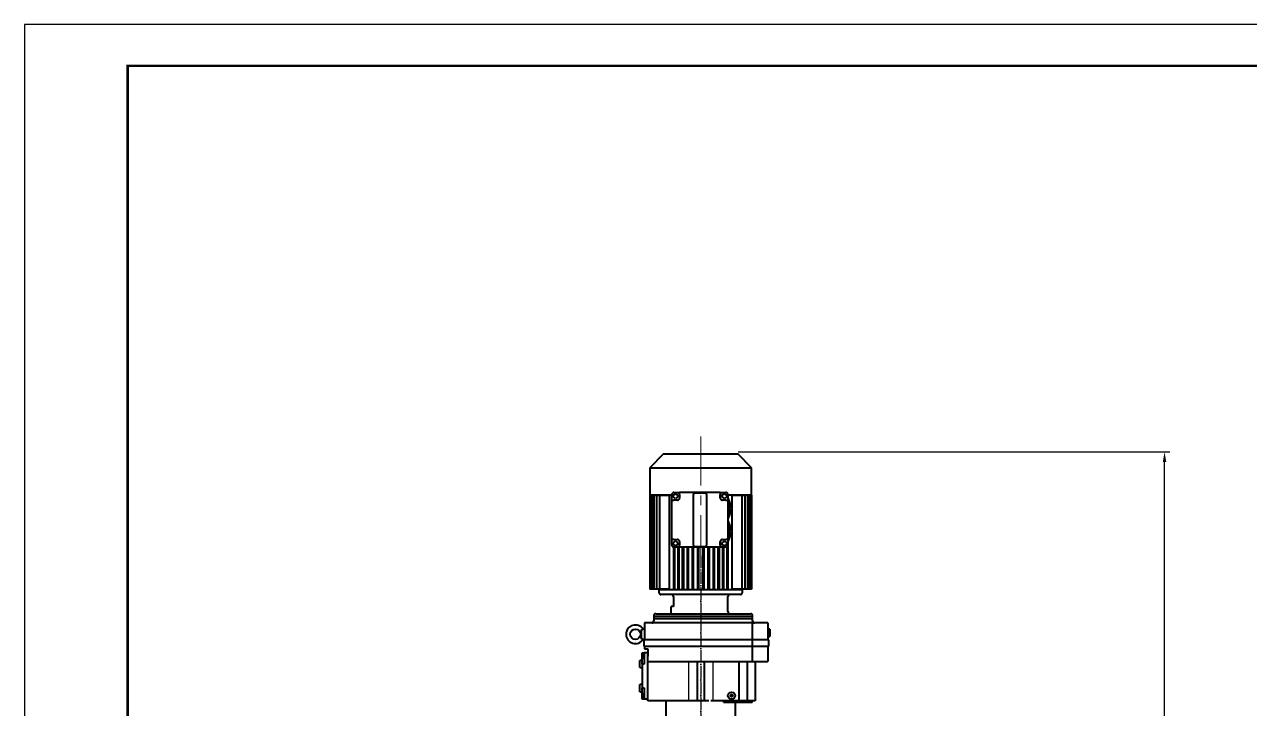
# Model space of a CAD drawing. Extents: x -7243 to -2491, y -430 to 6298.
# Drawn here: x -7243 to -4867, y 4972 to 6298 of the extents above; entities that cross this region are included whole.
import ezdxf

# ---------------------------------------------------------------- set-up
doc = ezdxf.new("R2010")
doc.units = 0
doc.header["$MEASUREMENT"] = 0
doc.linetypes.add('ACAD_ISO04W100', pattern=[30.5, 24, -3, 0.5, -3])
doc.linetypes.add('CENTER', pattern=[50.8, 31.75, -6.35, 6.35, -6.35])
doc.layers.get('DEFPOINTS').update_dxf_attribs({"linetype": 'CONTINUOUS'})
doc.layers.add('1', color=7, linetype='CONTINUOUS', lineweight=40)
doc.layers.add('中心线', color=3, linetype='CENTER', lineweight=18)
for name, color, linetype in [('1中心线', 3, 'ACAD_ISO04W100'), ('3轮廓', 7, 'CONTINUOUS'), ('4文字标注', 5, 'CONTINUOUS')]:
    doc.layers.add(name, color=color, linetype=linetype)
doc.styles.add('样式 2', font='ROMANS.shx', dxfattribs={"width": 0.75, "bigfont": 'hmhz.shx'})
doc.dimstyles.new('1-4 装配总图', dxfattribs={"dimscale": 4, "dimtxt": 3, "dimasz": 2.5, "dimexe": 1.25, "dimexo": 0, "dimgap": 1, "dimtad": 1, "dimdec": 0, "dimdsep": 46, "dimtxsty": '样式 2', "dimcen": 2.5, "dimclrd": 256, "dimclre": 256, "dimclrt": 256, "dimadec": 0, "dimazin": 0, "dimtfac": 1, "dimtdec": 0, "dimtmove": 0, "dimatfit": 1, "dimfxl": 1, "dimtfill": 1, "dimtfillclr": 256, "dimlwd": -1, "dimarcsym": 0})

# ---------------------------------------------------------------- blocks, each defined once
blk = doc.blocks.new('*D91')
at = {"layer": '3轮廓', "color": 5, "lineweight": -2}
for p, q in [((-5858.7, 5469.9), (-5021.5, 5469.9)), ((-5611, 2856), (-5021.5, 2856))]:
    blk.add_line(p, q, dxfattribs=at)
at = {"layer": '3轮廓', "color": 5}
blk.add_line((-5031.5, 2876), (-5031.5, 5449.9), dxfattribs=at)
for points in [[(-5028.1, 5449.9), (-5034.8, 5449.9), (-5031.5, 5469.9)], [(-5034.8, 2876), (-5028.1, 2876), (-5031.5, 2856)]]:
    blk.add_solid(points, dxfattribs=at)
at = {"layer": 'DEFPOINTS', "color": 0}
for p in [(-5858.7, 5469.9), (-5031.5, 5469.9), (-5611, 2856)]:
    blk.add_point(p, dxfattribs=at)
at = {"layer": '3轮廓', "color": 5, "insert": (-5051.5, 4163), "char_height": 24, "attachment_point": 5, "rotation": 90, "style": '样式 2', "bg_fill": 3, "box_fill_scale": 1.25, "bg_fill_color": 256, "bg_fill_true_color": 13158600, "bg_fill_transparency": 0}
blk.add_mtext('~2620', dxfattribs=at)

msp = doc.modelspace()

# ---------------------------------------------------------------- linework, layer by layer
at = {"layer": '1', "color": 7, "linetype": 'Continuous'}
for p, q in [((-6003.7, 5464.9), (-6029.7, 5438.9)), ((-5931.2, 5464.9), (-6003.7, 5464.9)), ((-5858.7, 5464.9), (-5931.2, 5464.9)), ((-5832.7, 5438.9), (-5858.7, 5464.9)), ((-6029.7, 5438.9), (-5832.7, 5438.9)), ((-6029.7, 5438.9), (-6029.7, 5385.9)), ((-5832.7, 5385.9), (-5832.7, 5438.9)), ((-5987.2, 5385.9), (-6029.7, 5385.9)), ((-6029.6, 5385.7), (-6028.3, 5385.7)), ((-6029.6, 5385.7), (-6029.6, 5203.1)), ((-6028.3, 5385.7), (-6025.7, 5385.7)), ((-6028.3, 5385.7), (-6028.3, 5203.1)), ((-6025.7, 5385.7), (-6021.9, 5385.7)), ((-6025.7, 5385.7), (-6025.7, 5203.1)), ((-6021.9, 5385.7), (-6017, 5385.7)), ((-6021.9, 5385.7), (-6021.9, 5203.1)), ((-6017, 5385.7), (-6010.9, 5385.7)), ((-6017, 5385.7), (-6017, 5203.1)), ((-6011.7, 5385.9), (-6011.7, 5385.7)), ((-6010.9, 5385.7), (-5992.1, 5385.7)), ((-6010.9, 5385.7), (-6010.9, 5203.1)), ((-5992.1, 5385.7), (-5992.1, 5203.1)), ((-5987.2, 5375.9), (-5987.2, 5386.9)), ((-5987.2, 5375.9), (-5983.2, 5375.9)), ((-5987.2, 5299.9), (-5987.2, 5375.9)), ((-5984.2, 5386.2), (-5980.2, 5388.5)), ((-5984.2, 5381.6), (-5984.2, 5386.2)), ((-5980.2, 5379.3), (-5984.2, 5381.6)), ((-5983.2, 5390.9), (-5972.2, 5390.9)), ((-5976.2, 5375.9), (-5983.2, 5375.9)), ((-5980.2, 5388.5), (-5976.2, 5386.2)), ((-5976.2, 5381.6), (-5980.2, 5379.3)), ((-5976.2, 5386.2), (-5976.2, 5381.6)), ((-5893.2, 5390.9), (-5972.2, 5390.9)), ((-5972.2, 5386.9), (-5972.2, 5390.9)), ((-5972.2, 5386.9), (-5972.2, 5379.9)), ((-5945.2, 5389.6), (-5945.2, 5386.9)), ((-5920.2, 5389.6), (-5945.2, 5389.6)), ((-5945.2, 5288.9), (-5945.2, 5386.9)), ((-5920.2, 5386.9), (-5920.2, 5389.6)), ((-5920.2, 5386.9), (-5920.2, 5288.9)), ((-5893.2, 5390.9), (-5893.2, 5386.9)), ((-5893.2, 5390.9), (-5882.2, 5390.9)), ((-5893.2, 5379.9), (-5893.2, 5386.9)), ((-5889.2, 5386.2), (-5885.2, 5388.5)), ((-5889.2, 5381.6), (-5889.2, 5386.2)), ((-5885.2, 5379.3), (-5889.2, 5381.6)), ((-5882.2, 5375.9), (-5889.2, 5375.9)), ((-5885.2, 5388.5), (-5881.2, 5386.2)), ((-5881.2, 5381.6), (-5885.2, 5379.3)), ((-5882.2, 5375.9), (-5878.2, 5375.9)), ((-5881.2, 5386.2), (-5881.2, 5381.6)), ((-5878.2, 5386.9), (-5878.2, 5375.9)), ((-5832.7, 5385.9), (-5878.2, 5385.9)), ((-5877.2, 5378.4), (-5878.2, 5378.4)), ((-5878.2, 5375.9), (-5878.2, 5299.9)), ((-5877.2, 5378.4), (-5877.2, 5341.4)), ((-5874.9, 5372.4), (-5874.8, 5372.4)), ((-5870.4, 5203.1), (-5870.4, 5385.7)), ((-5870.4, 5385.7), (-5851.6, 5385.7)), ((-5851.6, 5385.7), (-5851.6, 5203.1)), ((-5851.6, 5385.7), (-5845.5, 5385.7)), ((-5851.6, 5385.7), (-5834.2, 5385.7)), ((-5850.7, 5385.7), (-5850.7, 5385.9)), ((-5845.5, 5385.7), (-5845.5, 5203.1)), ((-5845.5, 5385.7), (-5840.6, 5385.7)), ((-5840.6, 5385.7), (-5840.6, 5203.1)), ((-5840.6, 5385.7), (-5836.8, 5385.7)), ((-5836.8, 5385.7), (-5836.8, 5203.1)), ((-5834.2, 5385.7), (-5834.2, 5203.1)), ((-5834.2, 5385.7), (-5832.9, 5385.7)), ((-5832.9, 5385.7), (-5832.9, 5203.1)), ((-5874.8, 5347.4), (-5874.9, 5347.4)), ((-5878.2, 5341.4), (-5877.2, 5341.4)), ((-5877.2, 5334.4), (-5878.2, 5334.4)), ((-5877.2, 5334.4), (-5877.2, 5297.4)), ((-5874.9, 5328.4), (-5874.8, 5328.4)), ((-5983.2, 5299.9), (-5987.2, 5299.9)), ((-5987.2, 5288.9), (-5987.2, 5299.9)), ((-5983.2, 5299.9), (-5976.2, 5299.9)), ((-5889.2, 5299.9), (-5882.2, 5299.9)), ((-5878.2, 5299.9), (-5882.2, 5299.9)), ((-5878.2, 5299.9), (-5878.2, 5288.9)), ((-5874.8, 5303.4), (-5874.9, 5303.4)), ((-5984.2, 5294.2), (-5980.2, 5296.5)), ((-5984.2, 5289.6), (-5984.2, 5294.2)), ((-5980.2, 5287.3), (-5984.2, 5289.6)), ((-5984, 5285), (-5984, 5203.1)), ((-5972.2, 5284.9), (-5983.2, 5284.9)), ((-5982, 5284.9), (-5982, 5203.1)), ((-5980.2, 5296.5), (-5976.2, 5294.2)), ((-5976.2, 5289.6), (-5980.2, 5287.3)), ((-5976.2, 5294.2), (-5976.2, 5289.6)), ((-5975.8, 5284.9), (-5975.8, 5203.1)), ((-5973.8, 5284.9), (-5973.8, 5203.1)), ((-5972.2, 5295.9), (-5972.2, 5288.9)), ((-5972.2, 5284.9), (-5972.2, 5288.9)), ((-5893.2, 5284.9), (-5972.2, 5284.9)), ((-5966.8, 5284.9), (-5966.8, 5203.1)), ((-5964.8, 5284.9), (-5964.8, 5203.1)), ((-5957.4, 5284.9), (-5957.4, 5203.1)), ((-5955.4, 5284.9), (-5955.4, 5203.1)), ((-5947.5, 5284.9), (-5947.5, 5203.1)), ((-5945.5, 5284.9), (-5945.5, 5203.1)), ((-5945.2, 5288.9), (-5945.2, 5286.3)), ((-5945.2, 5286.3), (-5920.2, 5286.3)), ((-5937.3, 5284.9), (-5937.3, 5203.1)), ((-5935.3, 5284.9), (-5935.3, 5203.1)), ((-5927.1, 5284.9), (-5927.1, 5203.1)), ((-5925.1, 5284.9), (-5925.1, 5203.1)), ((-5920.2, 5286.3), (-5920.2, 5288.9)), ((-5917, 5284.9), (-5917, 5203.1)), ((-5915, 5284.9), (-5915, 5203.1)), ((-5907.1, 5284.9), (-5907.1, 5203.1)), ((-5905.1, 5284.9), (-5905.1, 5203.1)), ((-5897.6, 5284.9), (-5897.6, 5203.1)), ((-5895.6, 5284.9), (-5895.6, 5203.1)), ((-5893.2, 5288.9), (-5893.2, 5295.9)), ((-5893.2, 5288.9), (-5893.2, 5284.9)), ((-5882.2, 5284.9), (-5893.2, 5284.9)), ((-5889.2, 5294.2), (-5885.2, 5296.5)), ((-5889.2, 5289.6), (-5889.2, 5294.2)), ((-5885.2, 5287.3), (-5889.2, 5289.6)), ((-5888.7, 5284.9), (-5888.7, 5203.1)), ((-5886.7, 5284.9), (-5886.7, 5203.1)), ((-5885.2, 5296.5), (-5881.2, 5294.2)), ((-5881.2, 5289.6), (-5885.2, 5287.3)), ((-5881.2, 5294.2), (-5881.2, 5289.6)), ((-5880.5, 5285.3), (-5880.5, 5203.1)), ((-5878.5, 5287.5), (-5878.5, 5203.1)), ((-5878.2, 5297.4), (-5877.2, 5297.4)), ((-6028.3, 5203.1), (-6029.6, 5203.1)), ((-6025.7, 5203.1), (-6028.3, 5203.1)), ((-6021.9, 5203.1), (-6025.7, 5203.1)), ((-6017, 5203.1), (-6021.9, 5203.1)), ((-6010.9, 5203.1), (-6017, 5203.1)), ((-6012.2, 5202.9), (-5850.2, 5202.9)), ((-6012.2, 5202.9), (-6012.2, 5196.9)), ((-6011.7, 5203.1), (-6011.7, 5202.9)), ((-5992.1, 5203.1), (-6010.9, 5203.1)), ((-5854.2, 5192.9), (-6008.2, 5192.9)), ((-5984.2, 5188.9), (-5984.2, 5169.9)), ((-5982, 5203.1), (-5984, 5203.1)), ((-5973.8, 5203.1), (-5975.8, 5203.1)), ((-5964.8, 5203.1), (-5966.8, 5203.1)), ((-5955.4, 5203.1), (-5957.4, 5203.1)), ((-5945.5, 5203.1), (-5947.5, 5203.1)), ((-5935.3, 5203.1), (-5937.3, 5203.1)), ((-5925.1, 5203.1), (-5927.1, 5203.1)), ((-5915, 5203.1), (-5917, 5203.1)), ((-5905.1, 5203.1), (-5907.1, 5203.1)), ((-5895.6, 5203.1), (-5897.6, 5203.1)), ((-5886.7, 5203.1), (-5888.7, 5203.1)), ((-5878.5, 5203.1), (-5880.5, 5203.1)), ((-5878.2, 5159.9), (-5878.2, 5188.9)), ((-5851.6, 5203.1), (-5870.4, 5203.1)), ((-5845.5, 5203.1), (-5851.6, 5203.1)), ((-5840.6, 5203.1), (-5851.6, 5203.1)), ((-5836.8, 5203.1), (-5851.6, 5203.1)), ((-5834.2, 5203.1), (-5851.6, 5203.1)), ((-5850.7, 5202.9), (-5850.7, 5203.1)), ((-5850.2, 5196.9), (-5850.2, 5202.9)), ((-5832.9, 5203.1), (-5834.2, 5203.1)), ((-5988.2, 5155.9), (-5988.2, 5169.9)), ((-5984.2, 5169.9), (-5988.2, 5169.9)), ((-5831.2, 5137.9), (-6039.9, 5137.9)), ((-6039.9, 5137.9), (-6039.9, 5104.9)), ((-6022.2, 5151.9), (-6022.2, 5145.9)), ((-6022.2, 5150.9), (-5830.5, 5150.9)), ((-6022.2, 5145.9), (-6022.2, 5141.9)), ((-5830.5, 5145.9), (-6022.2, 5145.9)), ((-6018.2, 5155.9), (-5834.5, 5155.9)), ((-5801.2, 5137.9), (-5831.2, 5137.9)), ((-5831.2, 5137.9), (-5831.2, 5104.9)), ((-5830.5, 5150.9), (-5830.5, 5151.9)), ((-5830.5, 5141.9), (-5830.5, 5150.9)), ((-5801.2, 5137.9), (-5801.2, 5104.9)), ((-6047.3, 5116.5), (-6047.2, 5116.8)), ((-6047.3, 5116.2), (-6047.3, 5116.5)), ((-6047.3, 5115.9), (-6047.3, 5116.2)), ((-6047.3, 5115.6), (-6047.3, 5115.9)), ((-6047.3, 5115.3), (-6047.3, 5115.6)), ((-6047.2, 5115), (-6047.3, 5115.3)), ((-6047.2, 5117.1), (-6047.1, 5117.5)), ((-6047.2, 5116.8), (-6047.2, 5117.1)), ((-6047.2, 5114.6), (-6047.2, 5115)), ((-6047.1, 5114.3), (-6047.2, 5114.6)), ((-6047.1, 5117.9), (-6047, 5118.4)), ((-6047.1, 5117.5), (-6047.1, 5117.9)), ((-6047.1, 5113.8), (-6047.1, 5114.3)), ((-6047, 5113.4), (-6047.1, 5113.8)), ((-6047, 5118.4), (-6046.9, 5118.9)), ((-6046.9, 5112.9), (-6047, 5113.4)), ((-6046.9, 5118.9), (-6046.8, 5119.4)), ((-6046.8, 5112.4), (-6046.9, 5112.9)), ((-6046.8, 5119.4), (-6046.7, 5120)), ((-6046.7, 5111.9), (-6046.8, 5112.4)), ((-6046.7, 5120), (-6046.6, 5120.6)), ((-6046.6, 5111.3), (-6046.7, 5111.9)), ((-6046.6, 5120.6), (-6046.5, 5121.2)), ((-6046.5, 5110.7), (-6046.6, 5111.3)), ((-6046.5, 5121.2), (-6046.4, 5121.9)), ((-6046.4, 5110), (-6046.5, 5110.7)), ((-6046.4, 5121.9), (-6046.3, 5122.7)), ((-6046.3, 5109.4), (-6046.4, 5110)), ((-6046.3, 5122.7), (-6046.2, 5123.5)), ((-6046.2, 5108.7), (-6046.3, 5109.4)), ((-6046.2, 5123.5), (-6046, 5124.3)), ((-6046.1, 5108), (-6046.2, 5108.7)), ((-6046, 5124.3), (-6045.9, 5125.1)), ((-6045.9, 5125.1), (-6045.8, 5125.2)), ((-6045.9, 5106.7), (-6045.9, 5125.1)), ((-6045.8, 5125.2), (-6045.6, 5125.2)), ((-6045.6, 5125.2), (-6045.5, 5125.2)), ((-6045.5, 5125.2), (-6045.3, 5125.2)), ((-6045.3, 5125.2), (-6045.2, 5125.2)), ((-6045.2, 5125.2), (-6045.1, 5125.3)), ((-6045.1, 5125.3), (-6044.9, 5125.3)), ((-6044.9, 5125.3), (-6044.8, 5125.3)), ((-6044.8, 5125.3), (-6044.7, 5125.3)), ((-6044.7, 5125.3), (-6044.5, 5125.4)), ((-6044.5, 5125.4), (-6044.4, 5125.4)), ((-6044.4, 5125.4), (-6044.3, 5125.4)), ((-6044.3, 5125.4), (-6044.2, 5125.5)), ((-6044.2, 5125.5), (-6044.1, 5125.5)), ((-6044.1, 5125.5), (-6044, 5125.5)), ((-6044, 5125.5), (-6043.9, 5125.6)), ((-6043.9, 5125.6), (-6043.8, 5125.6)), ((-6043.8, 5125.6), (-6043.7, 5125.6)), ((-6043.7, 5125.6), (-6043.6, 5125.6)), ((-6043.6, 5125.6), (-6043.5, 5125.7)), ((-6043.5, 5125.7), (-6043.5, 5125.7)), ((-6043.5, 5125.7), (-6043.4, 5125.7)), ((-6043.4, 5125.7), (-6043.3, 5125.8)), ((-6043.3, 5125.8), (-6043.3, 5125.8)), ((-6043.3, 5125.8), (-6043.2, 5125.8)), ((-6043.2, 5125.8), (-6043.2, 5125.8)), ((-6043.2, 5125.8), (-6043.1, 5125.8)), ((-6043.1, 5125.8), (-6043.1, 5125.9)), ((-6043.1, 5125.9), (-6043, 5125.9)), ((-6043, 5125.9), (-6043, 5125.9)), ((-6043, 5125.9), (-6043, 5125.9)), ((-6043, 5125.9), (-6043, 5125.9)), ((-6043, 5125.9), (-6043, 5125.9)), ((-6043, 5125.9), (-6042.9, 5125.9)), ((-6042.9, 5125.9), (-6042.9, 5125.9)), ((-6039.9, 5125.9), (-6042.9, 5125.9)), ((-5797.2, 5125.9), (-5801.2, 5125.9)), ((-5801.2, 5111.9), (-5797.2, 5111.9)), ((-5797.2, 5125.9), (-5797.2, 5111.9)), ((-6046, 5107.3), (-6046.1, 5108)), ((-6045.9, 5106.7), (-6046, 5107.3)), ((-6045.7, 5106.7), (-6045.9, 5106.7)), ((-6045.6, 5106.6), (-6045.7, 5106.7)), ((-6045.4, 5106.6), (-6045.6, 5106.6)), ((-6045.3, 5106.6), (-6045.4, 5106.6)), ((-6045.1, 5106.6), (-6045.3, 5106.6)), ((-6045, 5106.5), (-6045.1, 5106.6)), ((-6044.8, 5106.5), (-6045, 5106.5)), ((-6044.7, 5106.5), (-6044.8, 5106.5)), ((-6044.6, 5106.5), (-6044.7, 5106.5)), ((-6044.5, 5106.4), (-6044.6, 5106.5)), ((-6044.4, 5106.4), (-6044.5, 5106.4)), ((-6044.2, 5106.4), (-6044.4, 5106.4)), ((-6044.1, 5106.3), (-6044.2, 5106.4)), ((-6044, 5106.3), (-6044.1, 5106.3)), ((-6043.9, 5106.3), (-6044, 5106.3)), ((-6043.8, 5106.2), (-6043.9, 5106.3)), ((-6043.7, 5106.2), (-6043.8, 5106.2)), ((-6043.8, 5106.2), (-6043.8, 5106.2)), ((-6043.6, 5106.2), (-6043.7, 5106.2)), ((-6043.5, 5106.1), (-6043.6, 5106.2)), ((-6043.4, 5106.1), (-6043.5, 5106.1)), ((-6043.3, 5106.1), (-6043.4, 5106.1)), ((-6043.4, 5106.1), (-6043.4, 5106.1)), ((-6043.2, 5106), (-6043.3, 5106.1)), ((-6043.1, 5106), (-6043.2, 5106)), ((-6043.2, 5106), (-6043.2, 5106)), ((-6043, 5105.9), (-6043.1, 5106)), ((-6043.1, 5106), (-6043.1, 5106)), ((-6043.1, 5106), (-6043.1, 5106)), ((-6042.9, 5105.9), (-6043, 5105.9)), ((-6043, 5105.9), (-6043, 5105.9)), ((-6043, 5105.9), (-6043, 5105.9)), ((-6043, 5105.9), (-6043, 5105.9)), ((-6043, 5105.9), (-6043, 5105.9)), ((-6042.9, 5105.9), (-6042.9, 5105.9)), ((-6042.9, 5105.9), (-6039.9, 5105.9)), ((-6041.4, 5104.9), (-6041.4, 5092.9)), ((-5831.2, 5104.9), (-6039.9, 5104.9)), ((-6039.9, 5092.9), (-6039.9, 5087.9)), ((-6039.9, 5092.9), (-5831.2, 5092.9)), ((-6039.9, 5087.9), (-6033.9, 5087.9)), ((-6033.9, 5087.9), (-6033.9, 5073.4)), ((-5799.7, 5104.9), (-5831.2, 5104.9)), ((-5831.2, 5104.9), (-5831.2, 5092.9)), ((-5831.2, 5092.9), (-5831.2, 5063.4)), ((-5831.2, 5092.9), (-5799.7, 5092.9)), ((-5801.2, 5092.9), (-5801.2, 5063.4)), ((-5799.7, 5104.9), (-5799.7, 5092.9)), ((-6048.9, 5051.4), (-6048.9, 5065.4)), ((-6044.9, 5065.4), (-6048.9, 5065.4)), ((-6044.9, 5065.2), (-6044.9, 5079.9)), ((-6044.9, 5079.9), (-6040.9, 5079.9)), ((-6044.9, 5057.7), (-6044.9, 5065.2)), ((-6040.9, 5078.5), (-6044.4, 5078.5)), ((-6044.4, 5078.5), (-6044.4, 5076.2)), ((-6040.9, 5076.2), (-6044.4, 5076.2)), ((-6044.4, 5076.2), (-6044.4, 5071.6)), ((-6040.9, 5071.6), (-6044.4, 5071.6)), ((-6044.4, 5071.6), (-6044.4, 5069.3)), ((-6040.9, 5069.3), (-6044.4, 5069.3)), ((-6033.9, 5079.9), (-6040.9, 5079.9)), ((-6040.9, 5079.9), (-6040.9, 5073.4)), ((-6040.9, 5073.4), (-6040.9, 5057.7)), ((-6033.9, 5073.4), (-6033.9, 5079.9)), ((-6033.9, 4996.4), (-6033.9, 5073.4)), ((-6033.9, 5063.4), (-5831.2, 5063.4)), ((-5938.1, 5063.4), (-5938.1, 4986.9)), ((-5923.7, 4986.9), (-5923.7, 5063.4)), ((-5857.1, 5063.4), (-5857.1, 4986.9)), ((-5840.2, 4986.9), (-5840.2, 5063.4)), ((-5831.2, 5063.4), (-5801.2, 5063.4)), ((-5825.2, 5063.4), (-5825.2, 4986.9)), ((-6048.9, 5051.4), (-6044.9, 5051.4)), ((-6044.9, 5057.7), (-6044.9, 5012.1)), ((-6040.9, 5057.7), (-6044.9, 5057.7)), ((-6048.9, 5004.4), (-6048.9, 5018.4)), ((-6044.9, 5018.4), (-6048.9, 5018.4)), ((-6048.9, 5004.4), (-6044.9, 5004.4)), ((-6044.9, 5004.6), (-6044.9, 5012.1)), ((-6044.9, 5012.1), (-6040.9, 5012.1)), ((-6044.9, 4989.9), (-6044.9, 5004.6)), ((-6040.9, 4989.9), (-6044.9, 4989.9)), ((-6040.9, 5000.5), (-6044.4, 5000.5)), ((-6044.4, 5000.5), (-6044.4, 4998.2)), ((-6040.9, 4998.2), (-6044.4, 4998.2)), ((-6044.4, 4998.2), (-6044.4, 4993.6)), ((-6040.9, 4993.6), (-6044.4, 4993.6)), ((-6044.4, 4993.6), (-6044.4, 4991.3)), ((-6040.9, 4991.3), (-6044.4, 4991.3)), ((-6040.9, 5012.1), (-6040.9, 4996.4)), ((-6040.9, 4996.4), (-6040.9, 4989.9)), ((-6033.9, 4989.9), (-6040.9, 4989.9)), ((-6033.9, 4986.9), (-6033.9, 4996.4)), ((-6033.9, 4989.9), (-6033.9, 4996.4)), ((-5874.1, 4996.9), (-5872.7, 4999.4)), ((-5872.7, 4994.4), (-5874.1, 4996.9)), ((-5872.7, 4999.4), (-5869.8, 4999.4)), ((-5869.8, 4994.4), (-5872.7, 4994.4)), ((-5869.8, 4999.4), (-5868.4, 4996.9)), ((-5868.4, 4996.9), (-5869.8, 4994.4)), ((-5931.2, 4986.9), (-6033.9, 4986.9)), ((-5998.7, 4986.9), (-5998.7, 4950.9)), ((-5923.7, 4986.9), (-5938.1, 4986.9)), ((-5915.1, 4986.9), (-5923.7, 4986.9)), ((-5865.7, 4986.9), (-5911.7, 4986.9)), ((-5886.2, 4983.4), (-5886.2, 4986.9)), ((-5831, 4983.4), (-5886.2, 4983.4)), ((-5857.1, 4986.9), (-5865.7, 4986.9)), ((-5863.7, 4950.9), (-5863.7, 4983.4)), ((-5840.2, 4986.9), (-5857.1, 4986.9)), ((-5825.2, 4986.9), (-5840.2, 4986.9)), ((-5831, 4983.4), (-5831, 4986.9))]:
    msp.add_line(p, q, dxfattribs=at)
for centre, radius in [((-6057.9, 5115.9), 10), ((-5871.2, 4996.9), 7)]:
    msp.add_circle(centre, radius, dxfattribs=at)
for centre, radius, start, end in [((-5983.2, 5386.9), 4, 90, 180), ((-5976.2, 5379.9), 4, 270, 0), ((-5889.2, 5379.9), 4, 180, 270), ((-5882.2, 5386.9), 4, 0, 90), ((-5914.9, 5359.9), 41.9, 17.3374, 26.1701), ((-5914.9, 5359.9), 41.9, 342.6575, 17.3425), ((-5914.9, 5359.9), 41.9, 333.8299, 342.6626), ((-5914.9, 5315.9), 41.9, 17.3374, 26.1701), ((-5914.9, 5315.9), 41.9, 342.6575, 17.3425), ((-5976.2, 5295.9), 4, 0, 90), ((-5889.2, 5295.9), 4, 90, 180), ((-5914.9, 5315.9), 41.9, 333.8299, 342.6626), ((-5983.2, 5288.9), 4, 180, 270), ((-5882.2, 5288.9), 4, 270, 0), ((-6008.2, 5196.9), 4, 180, 270), ((-5988.2, 5188.9), 4, 0, 90), ((-5874.2, 5188.9), 4, 90, 180), ((-5854.2, 5196.9), 4, 270, 0), ((-5874.2, 5159.9), 4, 180, 270), ((-6057.9, 5115.9), 18, 33.749, 326.251), ((-6026.2, 5141.9), 4, 270, 0), ((-6018.2, 5151.9), 4, 90, 180), ((-5834.5, 5151.9), 4, 0, 90), ((-5826.5, 5141.9), 4, 180, 270)]:
    msp.add_arc(centre, radius, start, end, dxfattribs=at)
at = {"layer": '1中心线'}
msp.add_line((-5931.2, 5268), (-5931.2, 2946.3), dxfattribs=at)
at = {"layer": '3轮廓'}
for p, q in [((-5955, 5063.4), (-5955, 4986.9)), ((-5907.4, 5063.4), (-5907.4, 4986.9))]:
    msp.add_line(p, q, dxfattribs=at)
msp.add_lwpolyline([(-2570.7, 6218.4, 4.8, 4.8, 0), (-2570.7, -349.6, 4.8, 4.8, 0), (-7042.7, -349.6, 4.8, 4.8, 0), (-7042.7, 6218.4, 4.8, 4.8, 0), (-2570.7, 6218.4, 4.8, 4.8, 0), (-2570.7, -349.6, 0, 0, 0)], format="xyseb", dxfattribs=at)
at = {"layer": '4文字标注'}
msp.add_lwpolyline([(-2490.7, -429.6), (-2490.7, 6298.4), (-7242.7, 6298.4), (-7242.7, -429.6)], close=True, dxfattribs=at)
at = {"layer": '中心线', "ltscale": 3}
msp.add_line((-5931.2, 5499.5), (-5931.2, 2955.4), dxfattribs=at)

# ---------------------------------------------------------------- next in the draw order: dimensions: what is measured, and where the dimension line sits
at = {"layer": '3轮廓'}
dim = msp.add_linear_dim(base=(-5031.5, 5469.9), p1=(-5611, 2856), p2=(-5858.7, 5469.9), angle=90, text='~2620', dimstyle='1-4 装配总图', override={"dimscale": 8, "dimtxsty": '样式 2', "dimclrd": 5, "dimclre": 5, "dimclrt": 5}, dxfattribs=at)
dim.commit()
dim.dimension.update_dxf_attribs({"geometry": '*D91', "text_midpoint": (-5051.5, 4163)})

doc.saveas('drawing.dxf')
